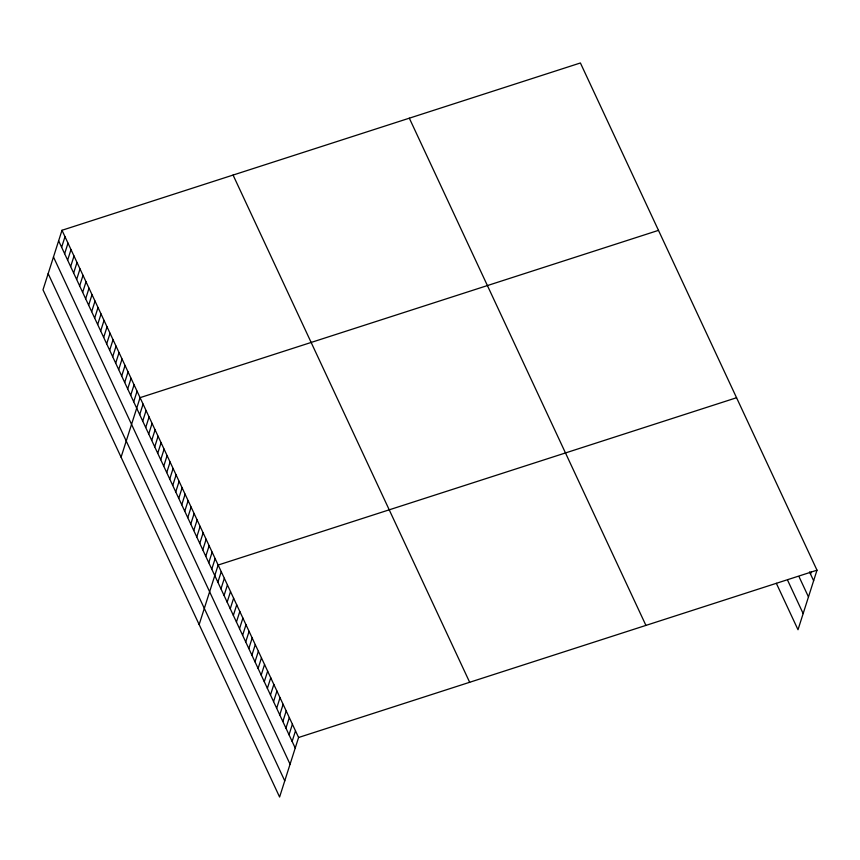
<?xml version="1.0" encoding="UTF-8"?>
<svg xmlns="http://www.w3.org/2000/svg" width="860" height="860" viewBox="0 0 860 860"><rect width="100%" height="100%" fill="white"/><g stroke="black" fill="none" stroke-linecap="round" stroke-linejoin="round"><path stroke-width="1.29" d="M61.995 230.276L43 289.809L279.597 797.026L298.592 737.493L61.995 230.276L580.403 62.973L817 570.191L798.005 629.724L776.343 583.295M61.63 247.261L65.005 236.715M64.64 253.7L68.004 243.143M67.639 260.139L71.004 249.583M70.638 266.578L74.014 256.022M73.648 273.018L77.013 262.461M76.647 279.457L80.012 268.9M79.647 285.896L83.022 275.34M82.657 292.325L86.021 281.779M85.656 298.764L89.021 288.208M88.655 305.203L92.031 294.647M91.665 311.642L95.03 301.086M94.665 318.082L98.029 307.525M97.664 324.521L101.039 313.964M100.674 330.96L104.038 320.404M103.673 337.389L107.038 326.843M106.672 343.828L110.048 333.282M109.682 350.267L113.047 339.711M112.681 356.707L116.057 346.15M115.692 363.146L119.056 352.589M118.691 369.585L122.055 359.029M121.69 376.024L125.066 365.468M124.7 382.463L128.065 371.907M127.699 388.892L131.064 378.346M130.698 395.331L134.074 384.775M133.708 401.77L137.073 391.214M121.077 457.187L140.073 397.653L658.48 230.362M139.707 414.649L143.082 404.092M142.717 421.088L146.082 410.532M145.716 427.527L149.081 416.971M148.715 433.956L152.091 423.41M151.725 440.395L155.09 429.839M154.725 446.834L158.089 436.278M157.724 453.274L161.1 442.717M160.734 459.713L164.099 449.156M163.733 466.152L167.098 455.596M166.732 472.591L170.108 462.035M169.743 479.02L173.107 468.474M172.742 485.459L176.106 474.903M175.741 491.898L179.117 481.342M178.751 498.338L182.116 487.781M181.75 504.777L185.115 494.221M184.75 511.216L188.125 500.66M187.76 517.655L191.124 507.099M190.759 524.084L194.124 513.538M193.758 530.523L197.133 519.967M196.768 536.962L200.133 526.406M199.767 543.402L203.132 532.845M202.767 549.841L206.142 539.284M205.776 556.28L209.141 545.724M208.776 562.72L212.141 552.163M211.775 569.148L215.15 558.602M199.154 624.564L218.15 565.031L736.558 397.739M217.881 582.22L221.246 571.674M220.966 588.853L224.342 578.307M224.062 595.486L227.438 584.94M227.158 602.118L230.523 591.572M230.254 608.751L233.619 598.205M233.35 615.384L236.715 604.838M236.435 622.016L239.811 611.471M239.531 628.649L242.907 618.103M242.627 635.282L245.992 624.736M245.724 641.915L249.088 631.369M248.82 648.547L252.184 638.002M251.905 655.18L255.28 644.634M255.001 661.813L258.376 651.267M258.097 668.446L261.462 657.9M261.193 675.078L264.558 664.533M264.289 681.711L267.653 671.165M267.374 688.344L270.75 677.798M270.47 694.977L273.846 684.431M273.566 701.62L276.931 691.064M276.662 708.253L280.027 697.696M279.758 714.886L283.123 704.329M282.854 721.518L286.219 710.962M285.939 728.151L289.315 717.595M289.035 734.784L292.4 724.227M292.131 741.417L295.496 730.86M810.539 574.114L811.281 571.771M298.592 737.493L817 570.191M809.507 571.911L813.635 580.747M799.187 577.017L808.475 596.915M787.685 580.403L803.154 613.567M409.328 118.185L645.924 625.403M233.071 175.064L469.667 682.281M58.63 240.832L295.227 748.049M53.471 256.989L290.067 764.207M48.16 273.641L284.757 780.858"/></g></svg>
